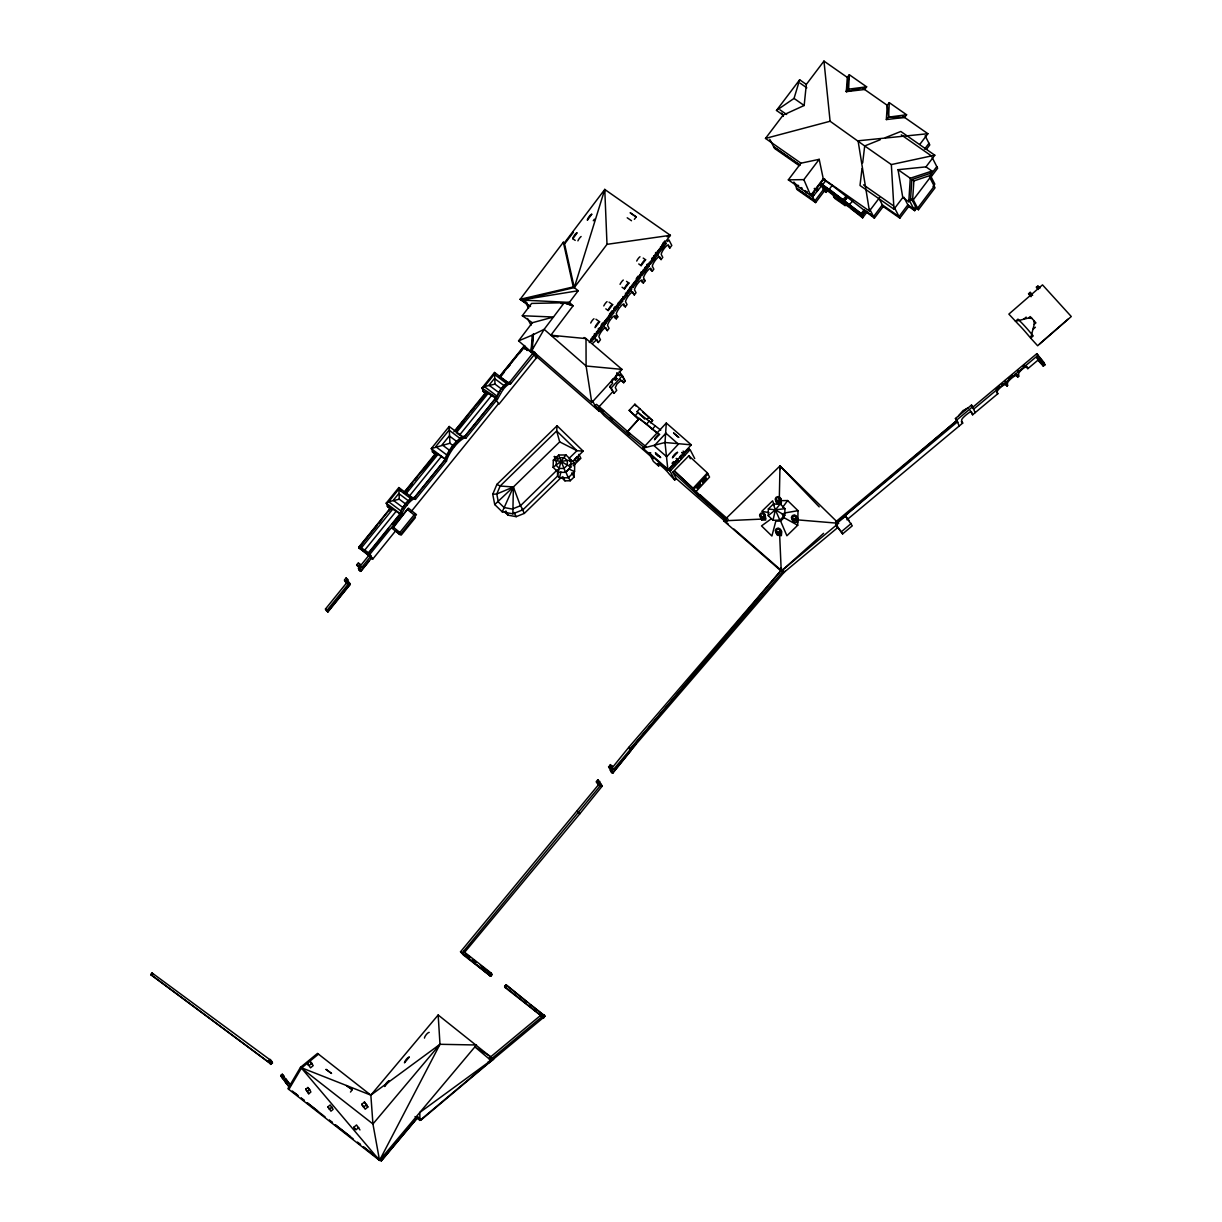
<?xml version="1.0" encoding="UTF-8"?>
<svg xmlns="http://www.w3.org/2000/svg" width="1222" height="1222" viewBox="0 0 1222 1222"><rect width="100%" height="100%" fill="white"/><g stroke="black" fill="none" stroke-linecap="round" stroke-linejoin="round"><path stroke-width="1.5" d="M768.226 515.623L768.363 508.932L773.312 504.121L780.186 503.999L784.936 508.642L784.799 515.333L779.85 520.144L772.976 520.267L768.226 515.623L775.42 509.88L780.186 503.999M779.3 499.615L779.987 465.933L838.536 523.291L781.24 571.148L723.638 520.816L779.987 465.933L819.183 506.87M771.113 518.922L761.52 525.903L771.907 536.03L775.802 521.168L780.598 521.076L786.892 535.771L797.706 525.261L798.012 510.674L787.625 500.546L781.163 500.653M569.315 468.362L565.969 472.349L558.194 472.303L553.123 467.323L553.322 460.175L558.637 455.042L565.985 454.951L571.041 459.946L570.857 467.094L565.542 472.211L558.637 455.042M504.564 511.789L508.047 515.165L516.188 516.662L524.36 513.377L561.387 477.313L564.961 480.842L570.231 480.765L574.05 477.099L574.187 471.967M569.528 461.412L572.797 461.244L583.169 451.147L557.079 425.775L556.682 430.969L500.149 486.035L496.774 493.993L498.316 501.921L504.106 507.542L512.247 509.039L520.435 505.755L557.461 469.691L557.614 476.03L559.477 477.863L568.215 477.756L574.539 471.677L574.752 463.169L572.797 461.244L569.712 461M781.332 567.879L781.24 571.148L823.582 533.327M463.275 437.094L449.161 426.478L449.925 443.25L453.011 445.572L463.81 436.437L465.75 438.286L497.537 399.029L502.822 389.864A10.723 2.918 -53.1 0 1 510.827 383.647L534.243 354.701L532.716 353.372L508.795 383.296A16.329 2.047 39 0 0 501.264 378.209M666.296 423.026L665.012 442.501L667.899 470.042L691.301 444.854L666.296 423.026L642.894 448.214L667.899 470.042M886.347 119.573L888.623 117.129L889.265 102.648L906.587 114.761L904.57 117.419L886.347 119.573L887.248 105.321L889.265 102.648M848.618 89.16L849.305 74.725L866.627 86.823L864.611 89.496L846.327 91.619L847.289 77.398L849.305 74.725L846.327 91.619L866.627 86.823L848.618 89.16L846.327 91.619M583.169 451.147L576.967 450.689L556.682 430.969L559.691 441.89L513.377 486.982L512.843 513.82L523.001 509.742L557.614 476.03L558.087 470.974M908.786 201.737L910.283 178.244L898.033 169.69L902.783 197.536L908.786 201.737L910.543 199.4L911.872 179.527L930.202 173.402L931.974 171.065L925.971 166.879L898.033 169.69M910.543 199.4L912.544 200.79L913.873 180.932L911.872 179.527M564.259 302.735L544.141 329.344L532.257 335.149L531.081 351.783L518.586 340.862L532.303 322.73L553.474 317.017L522.313 315.734L531.631 303.423L564.259 302.735L573.072 305.821L550.862 335.21L557.965 336.89M764.361 520.083L761.703 519.93L760.328 515.241L761.031 513.897L763.857 514.05L764.88 516.448L762.696 518.296L760.221 517.135L759.595 515.21L760.573 513.362L762.574 512.69L764.422 513.576L765.033 515.501L764.056 517.349L762.07 518.021M761.703 519.93L761.948 517.318M765.69 520.16L764.697 518.418L765.064 514.493L765.812 518.846M778.658 498.286L780.659 498.393L780.293 502.303L781.286 504.044L777.299 503.831L776.291 502.089L776.627 497.782L778.093 497.293L780.018 498.927L778.093 497.293M781.377 535.511L780.384 533.77L780.751 529.859L781.744 531.601L781.377 535.511L777.391 535.297L776.398 533.556L776.734 529.248L779.56 529.416L780.568 531.814L779.865 533.174L775.909 532.502L775.298 530.562L776.276 528.729L778.261 528.057L780.11 528.943L780.736 530.867L779.758 532.716L777.757 533.388M781.408 502.746L780.659 498.393M797.492 522.39L796.484 520.648L796.851 516.723L797.859 518.464L797.492 522.39L793.49 522.161L792.498 520.419L792.834 516.127L795.659 516.28L796.668 518.693L795.965 520.037L792.009 519.365L791.398 517.441L792.375 515.592L794.361 514.92L796.209 515.806L796.836 517.746L795.858 519.579L793.857 520.251M879.596 197.582L869.422 211.039L823.261 178.779L819.198 159.334L800.945 163.183L765.491 138.422L783.134 115.097L804.168 105.489L806.321 84.425L823.964 61.1L847.289 77.398M592.349 336.936L593.48 339.594L596.611 335.454L595.557 333.407L594.06 334.217M600.674 325.923L601.743 328.687L604.951 324.441L603.363 322.379M618.408 302.476L619.371 305.363L622.685 300.994L621.631 298.947M622.823 296.625L623.785 299.527L627.1 295.159L625.496 293.097M644.956 267.358L645.919 270.261L649.233 265.877L648.179 263.83L646.667 264.639M653.678 255.826L654.641 258.728L657.955 254.344L656.901 252.297M662.034 244.782L662.996 247.684L666.097 243.59L664.875 241.238M862.014 168.529L859.998 185.469L893.969 209.206L902.783 197.536M862.686 162.893L864.702 145.953L830.105 121.253L823.964 61.1M412.96 498.179L398.846 487.563L399.273 499.202L405.597 503.968L411.081 498.79L398.616 489.411L388.657 501.723L386.213 503.174L387.71 506.091L390.964 508.535L388.611 511.422M510.292 384.288L494.559 372.466L494.986 384.105L501.326 388.871L506.794 383.677L494.33 374.314L484.386 386.61L481.926 388.077L483.438 390.994L486.356 393.178L455.348 430.45M604.248 192.832L604.768 189.456L670.389 235.311L589.294 342.542M489.243 1058.97L489.839 1056.098L474.869 1046.918L489.243 1058.97L493.153 1058.848L438.163 1014.993L370.846 1095.141L372.939 1123.965L379.553 1160.411L476.473 1044.993L439.996 1044.291L370.846 1095.141L300.475 1067.356L287.903 1088.665L379.553 1160.411L439.996 1044.291L438.163 1014.993M772.976 520.267L775.42 509.88L773.312 504.121M465.429 437.659A18.147 4.934 -53.1 0 0 454.508 446.565A18.147 4.934 -53.1 0 0 446.473 461.076L415.449 499.416L413.83 498.194L444.854 459.854A18.147 4.934 -53.1 0 1 452.888 445.343A18.147 4.934 -53.1 0 1 463.81 436.437L465.781 438.255L464.146 437.079L495.918 397.807L501.203 388.642A10.723 2.918 -53.1 0 1 509.207 382.425L510.827 383.647M1034.255 324.288L1030.681 338.112L1037.646 345.765L1071.282 316.529L1042.503 284.879L1008.868 314.115L1018.155 324.074A13.839 1.023 49 0 1 1027.366 334.217L1030.681 338.112L1033.216 335.913L1029.902 332.002A13.839 1.023 49 0 0 1020.691 321.875L1017.972 319.125L1015.436 321.34L1028.542 318.01L1032.01 318.468L1035.905 322.852L1034.255 324.288L1033.934 320.607M817.151 187.501L819.305 184.659L820.97 185.82L820.176 184.262L817.274 187.485L817.747 190.082M464.91 436.483L496.361 397.624L501.203 388.642L502.822 389.864M783.134 115.097L776.474 110.438L794.04 98.417L799.662 79.781L806.321 84.425M558.194 472.303L560.929 461.397L565.985 454.951M561.112 303.575L569.376 302.399L578.205 290.729L574.264 287.628L564.335 242.934L604.768 189.456L574.264 287.628L521.168 300.016L569.376 302.399L573.072 305.821L564.732 303.056M559.477 477.863L560.929 471.952M684.549 451.575L684.457 452.354L683.129 451.071M453.011 445.572L445.388 459.197L431.274 448.596L449.161 426.478M512.843 513.82L502.257 511.881L494.727 504.564L492.741 494.268L496.911 484.37L557.079 425.775M502.257 511.881L513.377 486.982L500.149 486.035L496.911 484.37M613.933 308.372L614.635 307.012M641.351 271.681L640.572 273.896L641.626 275.943L644.941 271.559L643.337 269.497M760.328 515.241L762.131 517.318L764.315 515.47M775.924 499.141L777.727 501.219L779.193 500.715L779.453 497.95M777.666 501.921L779.651 501.249L780.629 499.401L780.003 497.476L778.17 496.59L776.169 497.262L775.191 499.095L775.817 501.035L779.758 501.707L779.911 499.37M776.016 530.608L777.039 533.006L776.474 532.028L777.834 532.67L780.003 530.822M792.116 517.486L793.933 519.549L796.102 517.7M401.748 509.925L405.597 503.968M288.866 1089.413L301.437 1068.104L318.484 1054.143M680.807 455.348L680.165 456.631L681.418 459.044L680.196 457.975L687.757 449.849M612.222 379.737L611.535 381.065L612.68 383.296L609.686 386.595L614.024 393.347L616.728 390.368L615.292 387.557L616.973 384.014L620.577 380.699L622.533 380.5L623.694 382.746L625.206 381.081L622.41 375.643L620.868 374.329L619.63 375.689L616.759 373.199M782.767 507.161L787.625 500.546M572.812 238.733L577.196 232.776A3.865 1.039 -55.2 0 0 574.539 235.113A3.865 1.039 -55.2 0 0 572.812 238.733L575.211 240.413M634.371 219.334L636.173 216.92L630.323 212.872L636.173 216.92M350.485 1092.056L352.287 1089.642L346.437 1085.594L352.287 1089.642M572.751 231.798L573.423 232.256L565.007 243.392L563.342 242.231L520.175 299.314L529.416 305.775M604.768 189.456L606.998 244.339L574.264 287.628L573.271 286.926L563.342 242.231M638.755 263.967L641.153 265.648L645.598 259.767L643.2 258.086M599.574 321.753L595.129 327.633A3.865 1.023 -55.1 0 1 596.978 323.937A3.865 1.023 -55.1 0 1 599.574 321.753L595.985 319.248M605.822 308.861L608.22 310.541L612.65 304.66L609.06 302.155M622.09 287.262L624.488 288.927L628.918 283.046L626.519 281.381M601.361 324.548L602.385 323.204M637.899 276.233L636.188 278.952L637.151 281.854L640.465 277.47L639.412 275.424M662.721 243.422L664.707 241.238M593.907 335.668L591.815 338.433L593.48 339.594M597.054 331.559L599.147 328.794L600.812 329.955L597.68 334.11L596.489 331.819M614.345 308.647L616.545 305.729L618.21 306.89L614.91 311.274L613.841 309.227M617.706 304.202L621.02 299.818L622.685 300.994M627.68 291.004L629.895 288.087L631.56 289.247L628.245 293.631L627.192 291.584M636.586 279.227L638.801 276.309L640.465 277.47M639.961 274.767L643.276 270.398L644.941 271.559M646.469 266.167L644.254 269.084L645.919 270.261M658.184 250.678L660.247 247.944L661.912 249.105L658.811 253.198L657.757 251.152M609.274 318.728L607.609 317.567L604.294 321.936L605.959 323.112L609.274 318.728L608.22 316.681M613.765 312.786L612.1 311.625L608.785 315.994L610.45 317.155L613.765 312.786L612.711 310.739M636.127 283.199L634.462 282.038L631.163 286.422L632.828 287.582L636.127 283.199L635.073 281.152M652.074 257.949L653.663 260.011L650.348 264.395L649.294 262.348M667.64 241.498L668.892 239.833L671.795 245.439L669.855 248.005L668.067 245.378M592.41 343.581L596.84 339.548L598.383 342.527L600.46 339.762L598.917 336.783A5.957 1.589 -55.1 0 1 601.759 331.055A5.957 1.589 -55.1 0 1 605.807 327.664L607.349 330.658L609.075 328.367L607.533 325.388A6.416 1.711 -55.1 0 1 610.572 319.492A6.416 1.711 -55.1 0 1 614.758 315.841L616.3 318.835L617.782 316.865L616.239 313.886A7.026 1.879 -55.1 0 1 619.478 307.837A7.026 1.879 -55.1 0 1 623.8 303.881L625.343 306.875L627.054 304.599L625.511 301.62A6.553 1.757 -55.1 0 1 628.582 295.693A6.553 1.757 -55.1 0 1 632.797 291.982L634.34 294.96L636.02 292.745L634.478 289.767A6.538 1.741 -55.1 0 1 637.563 283.733A6.538 1.741 -55.1 0 1 641.84 280.021L643.383 283.015L645.094 280.755L643.551 277.761A6.431 1.726 -55.1 0 1 646.575 271.88A6.431 1.726 -55.1 0 1 650.761 268.214L652.304 271.208L653.831 269.176L652.304 266.197A6.477 1.726 -55.1 0 1 655.343 260.301A6.477 1.726 -55.1 0 1 659.544 256.62L661.071 259.599L662.767 257.368L661.224 254.375A6.186 1.65 -55.1 0 1 664.172 248.524A6.186 1.65 -55.1 0 1 668.312 245.011L669.855 248.005M776.474 110.438L799.662 79.781M824.438 178.626L825.629 180.917L812.645 196.834L788.343 179.848L800.945 163.183M794.606 182.628L793.567 182.567M794.651 183.606L797.37 189.838L815.624 202.592L824.315 191.09L821.337 185.347L859.921 214.217L861.204 213.453L844.02 200.652L843.195 201.737L843.928 200.454L820.497 183.086L820.863 183.835M788.343 179.848L803.847 179.634L819.198 159.334M823.261 178.779L810.66 195.444L803.847 179.634M812.233 194.008L815.593 189.685L817.014 191.044L814.555 188.341M827.004 188.524L825.324 190.8L823.475 189.456L814.799 201.019L796.469 188.219M824.315 191.09L826.164 192.373L828.715 188.875L859.662 212.704M879.29 198.957L883.216 206.518L874.387 218.173L832.136 185.469L829.051 189.547L820.191 183.499M841.912 200.714L846.174 196.223M844.265 201.126L847.35 197.048L844.371 201.325L843.928 200.454M826.164 192.373L824.514 189.227A6.904 0.932 37.1 0 1 832.992 195.138L834.702 198.346L845.059 205.586L846.571 203.585M848.542 205.464L852.788 200.973M859.921 214.217L860.746 213.132L861.541 214.125M860.38 214.537L861.006 213.071L863.358 216.89M861.098 213.804L864.183 209.726M866.535 212.689L862.625 217.852L860.991 214.721L864.626 210.047M865.558 210.826L862.396 214.996L861.663 214.339L864.748 210.26M919.861 144.333L927.895 133.717L902.569 116.029M865.695 211.116L873.562 216.6L882.376 204.884L899.041 216.569L907.854 204.853L913.857 209.099L915.614 206.717L917.615 208.168L934.25 186.172L929.484 176.946M924.535 149.13L929.01 143.28M926.475 149.298L929.789 144.914L925.146 135.81M925.971 166.879L934.799 155.209L900.813 131.472L885.339 137.674M930.171 175.342L936.846 166.589M912.544 200.79L932.203 174.792L930.202 173.402M883.216 206.518L899.866 218.142L908.694 206.487L903.883 197.216M931.011 176.976L937.625 168.224L932.081 157.348M908.694 206.487L914.682 210.673L916.454 208.336L911.643 199.079M933.028 186.416L934.799 184.079L930.843 176.289M916.454 208.336L918.455 209.741L935.029 187.806L934.188 186.172M150.718 974.576L152.017 972.941L270.352 1060.039L271.009 1061.399L269.711 1063.033L150.718 974.576L269.711 1063.033M268.687 1061.414L269.986 1059.78M269.039 1061.689L270.352 1060.039M636.234 743.877L612.573 773.144L608.709 767.172L610.771 767.828L609.152 766.606M398.846 487.563L386.213 503.174L400.327 513.79L401.122 511.086L388.657 501.723L399.273 499.202M494.559 372.466L481.926 388.077L496.361 397.624M370.251 555.735L359.024 546.876L390.612 507.863L400.434 514.019L392.247 524.131M369.075 555.918L358.794 547.639L390.368 508.612L387.13 506.168L390.826 509.513M359.375 547.548L376.926 525.872M379.263 522.985L381.6 520.098M403.596 492.924L435.674 453.27L437.98 454.34L445.511 459.426L414.609 497.614M405.017 491.611L435.735 454.615M359.253 548.541L361.59 545.638M405.353 491.855L412.364 483.179M414.701 480.292L417.038 477.39M421.727 471.616L435.75 454.263L432.191 451.59L435.887 454.92M453.897 431.794L486.005 392.109L495.842 398.28M405.322 492.191L407.659 489.304M410.012 486.417L412.349 483.515M424.034 469.065L433.398 457.502M455.684 430.694L468.545 414.793M470.882 411.906L474.396 407.568M477.894 403.229L486.081 393.117M498.973 377.14L523.627 346.666L532.716 353.372M455.684 431.091L463.871 420.979M480.246 400.74L484.92 394.95M499.248 377.247L523.673 347.063L523.352 348.102M359.024 546.876L361.33 547.945L392.919 508.917M499.569 377.491L519.793 352.516M500.76 376.483L504.243 372.175M507.741 367.853L510.063 364.981M519.365 353.479L524.024 347.735L523.627 346.666M405.887 493.978L437.98 454.34M456.203 432.863L488.311 393.178M524.65 349.08L525.2 348.392L526.728 349.736M361.33 547.945L364.752 550.083L396.325 511.056M441.386 456.463L409.309 496.117L412.043 498.087M457.334 433.566L459.609 434.986L491.962 395.012M344.375 580.068L346.132 577.914L350.225 584.391L327.924 611.947L325.449 609.045L346.406 583.154C342.023 577.716 348.682 583.169 344.573 580.45M368.861 561.356L360.734 571.331L358.901 565.954L356.641 564.915L358.428 562.7L361.544 567.665L370.908 556.086L369.288 554.864L359.925 566.443L361.544 567.665M356.839 565.282L360.475 568.994M369.747 555.613L368.372 552.924L399.976 513.866A11.38 3.086 -53.1 0 1 405.628 503.571A11.044 2.994 -53.1 0 1 413.479 497.522L415.449 499.416M358.458 566.504L360.047 563.922M388.749 528.469L368.861 553.047L364.752 550.083M371.778 557.751L360.765 571.377L359.131 570.155L358.856 567.772M395.439 531.066L372.634 559.248L369.991 554.131L402.114 514.431L400.495 513.209M393.377 527.598L407.323 509.421L414.075 514.905M327.924 611.947L327.068 610.267L348.026 584.376L346.452 581.336M411.035 511.789L498.668 403.504M536.091 358.29L498.988 404.146L495.521 399.334M398.815 533.77L415.129 513.607M401.213 535.099L415.434 517.548M601.239 784.585L602.095 786.265L579.793 813.821L464.223 952.793L463.489 951.388L491.229 973.094L491.947 974.499L490.694 976.241L462.145 952.992L599.895 786.25C599.788 782.447 593.602 782.828 598.001 779.789L599.406 781.881C605.684 789.779 595.038 778.964 600.98 784.921M608.709 767.172L610.297 764.575L613.413 769.539L781.53 569.88L783.042 571.193L630.292 748.674L631.163 750.354L612.634 773.251L611 772.029M597.787 780.659L598.001 779.789M610.328 768.378L611.917 765.797M596.244 781.943L598.322 783.21M596.703 782.004L598.276 785.028L460.526 951.785L462.878 954.397M612.634 773.251L610.771 767.828M542.263 1016.643L505.404 987.788L504.671 986.383L506.015 984.779L545.073 1016.185L489.029 1062.789L488.281 1061.444M544.355 1014.779L491.259 1059M490.618 976.118L491.947 974.499L480.277 965.365M534.9 1011.098L536.244 1009.494M439.996 1044.291L372.939 1123.965L301.437 1068.104L379.553 1160.411M506.733 986.169L505.404 987.773L504.671 986.383L506.015 984.779L527.385 1002.33M781.53 569.88L628.673 747.452L611.794 768.317L613.413 769.539M749.01 609.854L751.469 606.998M756.403 601.27L758.862 598.413M631.01 750.064L785.196 571.056M815.364 189.884L812.997 193.763L813.791 195.306L812.248 194.222M965.487 409.065L968.068 407.919M622.013 369.395L586.102 366.004L544.141 329.344L531.081 351.783L533.434 333.835L532.227 350.546L591.769 402.557L622.013 369.395L586.01 338.601L550.862 335.21M611.153 381.982L614.009 378.835L615.552 380.149L616.881 378.698C614.33 377.72 616.805 372.832 618.286 374.512L619.63 375.689M618.088 374.375L615.338 377.384L616.881 378.698M614.024 393.347L611.214 387.909L622.41 375.643M598.047 407.873L612.482 392.033M534.717 352.15L537.313 357.191L536.168 358.428L531.83 350.027M537.313 357.191L599.315 411.402L600.735 409.874L599.59 407.629L603.714 411.066M638.342 419.345L629.177 410.363L634.89 404.207L652.502 420.46L650.715 422.736M644.758 419.131L637.013 411.631L639.87 408.56M629.177 410.363L635.211 415.617L638.067 412.547L660.735 430.144M639.305 418.504L627.436 431.626L639.305 418.504L657.986 433.718M647.003 419.36L648.913 417.313M635.211 415.617L646.53 424.049L649.386 420.979M650.593 422.507L652.502 420.46M646.53 424.049L652.319 429.105L655.175 426.035M676.438 458.617L677.568 460.816L670.068 468.881L670.618 469.951M699.412 496.056L695.257 492.42L709.539 477.069L707.385 472.899L688.841 455.791L672.848 472.135L676.148 478.52L674.712 480.047L670.145 471.173L690.125 449.681L694.707 458.555M695.257 492.42L693.103 488.265L707.385 472.899M693.684 489.38L707.966 474.029M523.001 509.742L520.435 505.755L513.377 486.982L494.727 504.564M569.208 458.25L576.967 450.689L559.691 441.89M574.554 459.946L577.288 457.272L578.739 458.693L576.005 461.351C573.042 459.518 578.25 454.263 578.739 458.693M573.225 465.781L580.893 458.311L578.861 454.355M780.598 521.076L784.05 517.716L784.157 513.057L798.012 510.674M1031.062 296.732L1028.573 293.738L1030.161 292.364L1032.33 294.746M1036.562 287.674L1037.845 285.688L1040.014 288.071M1028.893 294.349L1030.161 292.364M1023.731 319.232L1026.175 317.109M1028.542 318.01L1030.207 316.574L1032.01 318.468M1032.941 329.36L1035.385 327.236M1039.448 343.978L1068.028 319.141M655.389 253.107L656.351 252.282M612.161 310.724L609.488 314.268L610.45 317.155M598.245 328.733L599.758 327.908L600.812 329.955M957.727 422.43L956.383 420.918L836.673 522.711L957.498 421.819L955.436 418.489L971.536 405.032L975.217 412.608L972.62 414.793L970.207 410.516M489.808 1060.177L490.557 1061.536L421.285 1119.795L417.97 1117.198L381.279 1160.9L363.53 1147L381.279 1160.9L417.97 1117.198L421.285 1119.78M419.94 1120.406L493.153 1058.848L419.788 1112.494L419.94 1120.406L415.022 1116.557M965.273 409.553L963.135 410.47L958.644 415.663M959.133 426.066L956.78 420.001L972.865 406.544M835.573 521.962L956.383 420.918M1038.165 355.19L973.827 409.003L972.483 407.491L1036.821 353.677L1044.092 362.659L1044.947 364.843L1043.328 366.188L1037.967 360.169L1037.127 357.985L1038.731 356.641M845.502 516.158L835.848 524.238L842.63 533.892L852.284 525.827L845.502 516.158L848.969 520.45M1006.042 384.212L1007.02 386.03L1007.554 383.021A4.567 1.329 -41.7 0 1 1008.532 381.249A7.806 2.261 -41.7 0 1 1014.978 375.857A2.979 0.871 -41.7 0 1 1016.399 375.628L1017.376 374.742L1018.72 376.254L1017.758 377.063L1015.1 374.253M846.907 519.793L962.676 423.102L961.607 420.353A4.216 1.222 -41.7 0 1 963.7 417.13A10.967 3.192 -41.7 0 1 968.786 412.868A3.666 1.069 -41.7 0 1 971.551 412.028L972.62 414.793M975.217 412.608L997.824 393.728L997.152 391.972A4.109 1.191 -41.7 0 1 998.16 389.91A6.889 2.001 -41.7 0 1 1004.087 384.961A4.14 1.207 -41.7 0 1 1005.492 384.991L1006.47 384.625L1007.02 386.03M1026.465 367.15L1027.809 368.662L1037.967 360.169M1040.136 361.727L1037.997 359.344L1040.426 362.522L1041.74 360.383L1039.617 358L1042.045 361.177L1041.74 360.383M841.698 531.463L851.337 523.398M1043.328 366.188L1042.488 364.003L1044.092 362.659M268.412 1060.879L270.093 1059.474L271.483 1061.078L272.445 1062.957L270.749 1064.377L268.412 1060.879L270.749 1064.377M269.802 1062.483L271.483 1061.078M280.693 1075.543L282.282 1074.23L283.58 1075.727L284.527 1077.605L282.954 1078.934L280.693 1075.543L282.954 1078.934M281.992 1077.04L283.58 1075.727M307.104 1062.911L309.777 1060.681L313.199 1065.615L310.525 1067.845L307.104 1062.911L308.326 1065.324M309.303 1065.431L311.977 1063.201M305.775 1089.26L307.883 1087.504L309.624 1089.505L310.877 1091.994L308.769 1093.766L305.775 1089.26L308.769 1093.766M307.516 1091.261L309.624 1089.505M327.97 1106.796L330.169 1104.963L333.132 1109.347L330.948 1111.18L327.97 1106.796L329.13 1109.102M329.772 1108.858L331.972 1107.04M361.788 1104.26L364.462 1102.03L367.868 1106.979L365.21 1109.209L361.788 1104.26L362.995 1106.674M363.988 1106.796L366.661 1104.566M355.083 1129.617L353.876 1127.203L356.534 1124.973L359.955 1129.922M358.749 1127.509L356.076 1129.739L353.876 1127.203M733.964 529.095L783.76 572.583L837.299 527.95L836.322 525.445M489.976 1057.442L541.529 1014.642L543.729 1017.804L504.671 986.383M490.572 1061.551L493.749 1058.924L490.557 1061.536L489.823 1060.177M300.475 1067.356L317.521 1053.395L370.846 1095.141M288.789 1086.648L284.222 1080.279L285.872 1078.995L290.317 1085.243M286.437 1083.746L285.49 1081.852L287.139 1080.569M285.765 1082.402L287.414 1081.103L290.744 1085.273M612.894 379.003L614.681 378.469L615.552 380.149M553.123 467.323L560.929 461.397L571.041 459.946M630.109 433.673L596.565 404.375L594.87 405.368L628.383 434.65L630.216 433.902M672.848 472.135L698.51 495.903L700.237 494.925L728.083 519.319M667.212 236.824L670.389 235.311L606.998 244.339M513.377 486.982L496.774 493.993L492.741 494.268M518.586 340.862L532.257 335.149M880.176 139.751L864.702 145.953L891.342 164.573L934.799 155.209M913.873 180.932L932.203 174.792M910.283 178.244L931.974 171.065M569.406 464.696L574.752 463.169M682.686 453.576L681.891 452.4M765.491 138.422L830.105 121.253M573.271 286.926L520.175 299.314L530.501 306.508M642.894 448.214L665.012 442.501L691.301 444.854M449.925 443.25L431.274 448.596L432.771 451.498L435.674 453.27M494.986 384.105L484.386 386.61L496.85 395.989M523.688 298.718L520.175 299.314L526.926 302.506M521.168 300.016L578.205 290.729M862.61 88.091L887.248 105.321L888.623 117.129L906.587 114.761M784.936 508.642L775.42 509.88L768.363 508.932M927.895 133.717L858.073 140.805L869.422 211.039M765.568 518.922L723.638 520.816L727.518 520.878M838.536 523.291L797.554 519.869M888.623 117.129L904.57 117.419M660.537 246.752L661.912 249.105M629.956 287.185L631.56 289.247M590.806 338.968L592.196 341.305L590.532 340.144M776.291 502.089L780.293 502.303M760.695 518.189L764.697 518.418M792.498 520.419L796.484 520.648M776.398 533.556L780.384 533.77M572.874 461.198L574.233 463.077M682.044 452.644L683.449 452.888M649.371 452.659L650.776 452.919M672.406 463.001L673.811 463.26L673.383 461.931M768.989 512.614L761.825 511.315L772.625 500.806L774.336 505.358M553.322 460.175L560.929 461.397L570.857 467.094M807.131 191.64L806.184 191.396L806.948 192.862M555.475 460.052L554.36 456.509L557.629 457.96M569.284 469.156L574.539 471.677M797.706 525.261L784.05 517.716L782.324 514.355M627.222 217.791L631.499 220.739M802.121 188.112L801.235 187.623M784.799 515.333L775.42 509.88L779.85 520.144M901.301 134.878L931.286 155.82M800.15 83.172L806.81 87.831M794.04 98.417L804.168 105.489M779.987 109.843L786.647 114.486M863.496 184.873L893.481 205.815M823.002 179.084L832.136 185.469M873.547 216.554L865.695 211.055L861.8 216.279L844.02 203.6L845.059 205.586M799.188 165.627L774.534 148.412L769.784 139.323M860.181 214.155L860.991 214.721M833.801 196.727L844.234 204.013M862.625 217.852L851.077 208.748M814.234 188.753L815.899 189.914M796.53 188.203L814.784 200.958M666.097 243.59L664.432 242.414L661.331 246.508L662.996 247.684M657.955 254.344L656.29 253.183L652.976 257.567L654.641 258.728M661.071 259.599L657.879 255.459M651.998 258.85L653.663 260.011M647.568 264.716L649.233 265.877M650.639 270.047L652.304 271.208M643.414 279.594L645.094 280.755M641.718 281.854L643.383 283.015M634.34 294.96L631.132 290.821M625.435 293.983L627.1 295.159M623.678 305.714L625.343 306.875M616.117 315.704L617.782 316.865M614.635 317.674L616.3 318.835M603.286 323.28L604.951 324.441M607.349 330.658L604.142 326.503M594.946 334.293L596.611 335.454M598.383 342.527L595.175 338.372M584.101 337.516L586.01 338.601L586.102 366.004L591.769 402.557M522.313 315.734L532.303 322.73M459.609 434.986L462.359 436.957M652.319 429.105L657.879 433.214M504.197 385.74L494.482 378.438L489.014 385.205L498.713 392.506M495.918 397.807L497.537 399.029M486.02 392.537L487.654 393.759M486.096 393.515L482.843 391.071L485.363 393.362M460.358 438.652L449.054 430.144L435.704 446.626L447.023 455.134M456.814 441.57L449.314 435.933L442.135 444.793L449.65 450.429M452.888 445.343L454.508 446.565M444.854 459.854L446.473 461.076M408.469 500.837L398.769 493.551L393.285 500.302L403 507.604M405.628 503.571L407.247 504.778A11.044 2.994 -53.1 0 1 415.098 498.744M399.976 513.866L401.58 515.073A11.38 3.086 -53.1 0 1 407.247 504.778M396.035 531.203L399.93 534.136M630.292 748.674L628.673 747.452L629.544 749.132M368.372 552.924L369.991 554.131M358.794 547.639L369.991 556.056M371.014 558.042L372.634 559.248M356.641 564.915L358.26 566.137M358.275 568.49L359.894 569.696M610.496 764.957L612.115 766.179M608.51 766.79L610.129 768.012M610.725 769.646L612.344 770.868M610.145 770.364L611.764 771.586M347.537 580.007L346.132 577.914M347.476 581.825L349.11 583.031M346.406 583.154L348.026 584.376M598.276 785.028L599.895 786.25M325.449 609.045L327.068 610.267M460.526 951.785L490.679 976.241L463.107 954.794M359.1 570.094L360.734 571.331M348.545 583.031L350.164 584.269L327.786 611.672L326.167 610.45M600.476 785.028L602.095 786.265L599.62 783.363M475.893 961.928L472.975 959.652L475.923 961.989M530.333 1004.637L545.073 1016.185M296.946 1094.881L292.302 1091.002M301.391 1098.349L304.339 1100.671M307.302 1102.992L325.052 1116.877M329.497 1120.36L332.46 1122.682M335.408 1124.988L353.173 1138.889M357.603 1142.371L360.566 1144.678L357.557 1142.264M481.789 966.587L492.038 974.637M295.266 1093.323L298.229 1095.66M301.192 1097.998L304.171 1100.319M307.134 1102.656L317.506 1110.798M329.375 1120.131L332.338 1122.453M335.302 1124.79L350.134 1136.429M393.087 527.033L399.869 532.471M656.856 453.973L655.343 452.858L660.69 457.578L658.276 455.226M627.314 431.397L645.995 446.626M628.383 434.65L644.284 447.603M798.699 185.881L797.661 185.026M625.206 381.081L619.264 371.228M619.875 379.4L623.694 382.746M609.686 386.595L611.214 387.909M642.818 412.12L652.624 420.673M637.013 411.631L638.067 412.547M676.316 458.403L677.645 459.686M677.568 460.816L678.775 461.885C677.339 455.012 674.895 465.521 673.383 461.565M672.161 463.214L673.383 464.284L670.435 467.446M655.74 454.065L658.444 456.417M609.763 417.741L612.512 420.154M670.145 471.173L648.821 452.583L653.373 461.412L658.795 466.147L657.604 463.841A7.867 0.825 42.9 0 1 662.278 466.835A7.867 0.825 42.9 0 1 668.969 473.754L674.712 480.047M653.403 458.647L604.187 415.663L598.154 409.156L599.315 411.402M676.148 478.52L728.297 524.131M532.914 353.738L534.442 355.067M706.316 502.105L709.081 504.533M698.51 495.903L726.296 520.236M693.103 488.265L674.559 471.157L726.311 520.114M554.36 456.509L556.545 458.632M1036.256 287.063L1038.425 289.461M1030.482 292.975L1032.651 295.357M1028.573 293.738L1030.757 296.121M1039.357 358.565L1044.947 364.843M1037.127 357.985L1042.488 364.003M1004.652 380.592L1007.386 385.724M1006.531 383.815L1007.875 385.327M996.48 392.216L997.824 393.728M961.332 421.605L962.676 423.102M955.436 418.489L956.78 420.001M842.63 533.892L835.573 524.589M367.868 1106.979L364.462 1102.03M272.445 1062.957L270.093 1059.474M284.527 1077.605L282.282 1074.23M288.102 1082.463L285.872 1078.995M284.222 1080.279L285.49 1081.852M284.482 1080.828L289.324 1086.816M794.3 515.638L794.865 516.616M795.4 519.06L795.965 520.037M793.933 519.549L794.499 520.541M792.574 518.892L793.139 519.885L792.681 518.464M779.193 500.715L779.758 501.707M777.727 501.219L778.292 502.196M776.367 500.562L776.932 501.539L776.474 500.134M779.3 532.181L779.865 533.174M777.834 532.67L778.399 533.663M763.597 516.814L764.162 517.807M762.131 517.318L762.696 518.296M760.771 516.662L761.337 517.654L760.894 516.234M542.843 1016.169L543.729 1017.804M912.849 198.942L918.455 209.741M909.092 199.873L914.682 210.673M894.275 207.343L899.866 218.142M869.713 209.13L874.387 218.173M861.006 213.071L861.663 214.339M823.933 179.298L821.26 182.185L821.856 184.659M781.668 113.081L783.348 116.334M810.996 193.641L815.624 202.592M811.087 195.749L809.621 193.595M804.962 190.54L805.726 192.007M801.006 187.562L801.586 189.12M795.644 183.819L796.225 185.362M793.888 182.139L795.033 184.537M782.141 569.452L783.76 572.583M631.759 285.536L632.828 287.582M617.156 304.843L618.21 306.89M688.841 455.791L690.338 458.708M604.905 321.065L605.959 323.112M634.89 404.207L635.822 406.01M617.049 372.878L618.179 375.062M592.426 400.648L596.886 409.294M525.323 301.895L528.591 308.234M527.553 318.499L531.035 325.22M524.543 345.505L527.156 350.546M571.865 472.868L574.05 477.099M566.26 472.899L568.215 477.756M568.047 476.534L570.231 480.765M562.777 476.611L564.961 480.842M522.176 509.131L524.36 513.377M514.004 512.415L516.188 516.662M505.862 510.933L508.047 515.165M599.819 781.377L598.062 783.546M579.793 813.821L577.319 810.934L578.174 812.599M400.281 489.915L400.74 490.801M347.934 579.503L346.193 581.657M349.37 582.711L350.225 584.391M152.017 972.941L152.735 974.346M309.777 1060.681L310.999 1063.079M307.883 1087.504L309.135 1089.993M1036.821 353.677L1037.768 356.106M971.536 405.032L972.483 407.491M1027.809 368.662L1027.06 366.707A3.895 1.13 -41.7 0 0 1025.732 366.875A6.721 1.955 -41.7 0 0 1019.469 372.099A3.956 1.146 -41.7 0 0 1018.659 373.733L1018.72 376.254M1017.758 377.063L1015.833 374.039M796.225 517.273L796.668 518.693M780.11 530.394L780.568 531.814M764.422 515.042L764.88 516.448M891.342 164.573L893.969 209.206M779.667 535.297L781.24 571.148L781.209 567.772M779.987 465.933L780.033 469.492M593.296 220.77A3.865 1.039 -55.2 0 1 594.472 219.181M624.488 288.927A3.865 1.023 -55.1 0 1 626.321 285.245A3.865 1.023 -55.1 0 1 628.918 283.046M620.058 284.344A3.865 1.023 -55.1 0 1 623.296 280.052M424.477 1038.104A3.865 1.146 -52.1 0 1 426.371 1034.499A3.865 1.146 -52.1 0 1 429.212 1032.407M577.914 240.871A3.865 1.039 -55.2 0 1 581.107 236.518M590.715 323.036A3.865 1.023 -55.1 0 1 593.953 318.759M641.153 265.648A3.865 1.023 -55.1 0 1 642.986 261.951A3.865 1.023 -55.1 0 1 645.598 259.767M636.723 261.05A3.865 1.023 -55.1 0 1 639.961 256.757M1008.318 378.499A7.806 2.261 -41.7 0 1 1012.32 375.154M1023.12 366.081A6.721 1.955 -41.7 0 1 1024.387 365.363A3.895 1.13 -41.7 0 1 1024.754 365.21M1017.85 370.984A3.956 1.146 -41.7 0 1 1018.125 370.602M996.816 388.413A6.889 2.001 -41.7 0 1 999.031 386.121M1001.551 384.166A6.889 2.001 -41.7 0 1 1002.758 383.448M996.129 389.39A4.109 1.191 -41.7 0 1 996.434 388.917M608.22 310.541A3.865 1.023 -55.1 0 1 610.053 306.844A3.865 1.023 -55.1 0 1 612.65 304.66M603.79 305.943A3.865 1.023 -55.1 0 1 607.029 301.651M556.331 460.908L556.224 465.368L559.37 468.484L563.953 468.423L567.268 465.231L567.375 460.77L564.228 457.67L559.645 457.731L556.331 460.908M392.048 528.286L400.129 534.824L416.458 514.615L408.377 508.123L392.033 528.332M591.738 214.278L587.354 220.25A3.865 1.039 -55.2 0 1 589.08 216.615A3.865 1.039 -55.2 0 1 591.738 214.278M389.375 1080.798L384.64 1086.495A3.865 1.146 -52.1 0 1 386.519 1082.906A3.865 1.146 -52.1 0 1 389.375 1080.798M409.217 1057.152L404.497 1062.85A3.865 1.146 -52.1 0 1 406.376 1059.26A3.865 1.146 -52.1 0 1 409.217 1057.152M491.229 973.094L489.885 974.713L491.229 973.109M670.206 469.004L669.228 470.088L670.634 470.333L670.206 469.004M674.559 464.192L673.582 465.261L675.002 465.521L674.559 464.192M684.198 453.82L683.22 454.905L684.641 455.149L684.198 453.82M688.887 448.795L687.91 449.864L689.315 450.108L688.887 448.795M659.559 434.314L654.549 439.798A3.865 1.069 -48.5 0 1 656.581 436.407A3.865 1.069 -48.5 0 1 659.559 434.314M677.507 452.4L672.497 457.868A3.865 1.069 -48.5 0 1 674.529 454.477A3.865 1.069 -48.5 0 1 677.507 452.4M665.898 433.214L654.182 445.801L666.693 456.723L678.393 444.136L665.898 433.214M700.221 483.591L696.647 487.441L697.258 488.601L700.832 484.752L700.221 483.591M705.965 478.001L702.39 481.85L702.986 483.011L706.56 479.177L705.965 478.001M326.121 1069.449L331.468 1073.405L326.121 1069.449M673.628 433.031L678.668 437.369L673.628 433.031M799.891 165.077L773.694 146.777L799.83 165.092M470.058 957.361L465.674 953.924L470.073 957.391M542.11 1016.521L541.361 1015.177L542.11 1016.521"/></g></svg>
